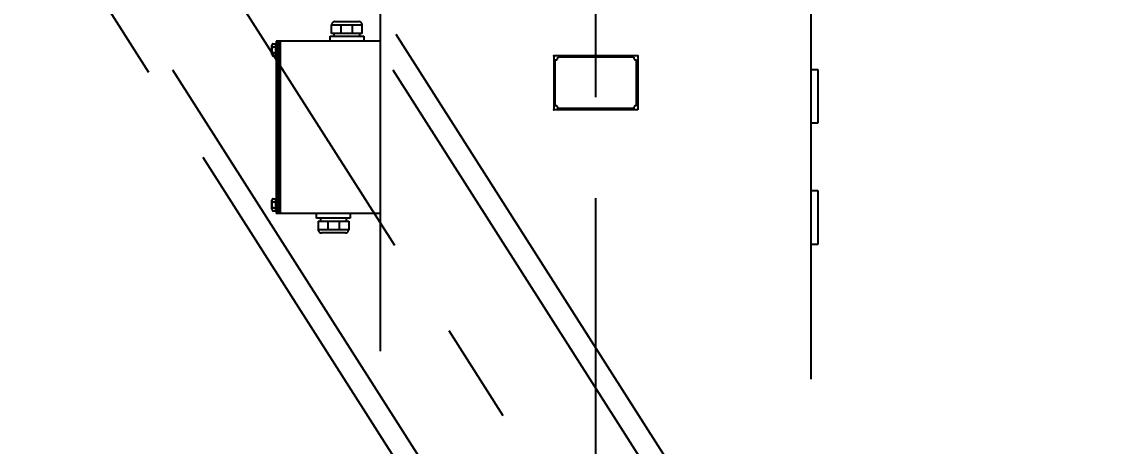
# Model space of a CAD drawing. Header units: millimetres. Extents: x 0 to 16800, y 0 to 11880.
# Drawn here: x 5304 to 6906, y 6880 to 7511 of the extents above; entities that cross this region are included whole.
import ezdxf

# ---------------------------------------------------------------- set-up
doc = ezdxf.new("R2010")
doc.units = ezdxf.units.MM
doc.header["$LTSCALE"] = 400
doc.linetypes.add('K', pattern=[2.5, 1.25, -0.25, 0.25, -0.25, 0.25, -0.25])
for name, color, linetype in [('01', 7, 'Continuous'), ('07', 6, 'K'), ('08', 1, 'Continuous')]:
    doc.layers.add(name, color=color, linetype=linetype)
doc.styles.get("Standard").update_dxf_attribs({"font": 'isocp', "width": 0.707, "bigfont": 'intecad.shx'})
doc.dimstyles.new('INTE', dxfattribs={"dimscale": 40, "dimtxt": 3.5, "dimasz": 3, "dimexe": 3, "dimexo": 0, "dimgap": 1, "dimtad": 1, "dimdec": 0, "dimdsep": 46, "dimtxsty": 'Standard', "dimcen": 0, "dimclrd": 1, "dimclre": 1, "dimclrt": 3, "dimaunit": 1, "dimadec": 0, "dimazin": 0, "dimtfac": 1, "dimtdec": 0, "dimtmove": 0, "dimatfit": 0, "dimfxl": 0, "dimarcsym": 0})

# ---------------------------------------------------------------- blocks, each defined once
blk = doc.blocks.new('*D40')
at = {"layer": '08', "color": 1, "lineweight": -2}
for p, q in [((4874.9, 8840.8), (5914.5, 9482.4)), ((7422.6, 6810.4), (5875.4, 9317.3)), ((6548.1, 6129.7), (7587.8, 6771.3))]:
    blk.add_line(p, q, dxfattribs=at)
at = {"layer": '08', "color": 1}
for points in [[(5892.4, 9327.8), (5858.4, 9306.8), (5812.4, 9419.4)], [(7439.6, 6820.9), (7405.6, 6799.9), (7485.6, 6708.3)]]:
    blk.add_solid(points, dxfattribs=at)
at = {"layer": 'Defpoints', "color": 0}
for p in [(5812.4, 9419.4), (4874.9, 8840.8), (6548.1, 6129.7)]:
    blk.add_point(p, dxfattribs=at)
at = {"layer": '08', "color": 3, "insert": (6742.6, 8121.6), "char_height": 140, "attachment_point": 5, "rotation": 301.682}
blk.add_mtext('3186', dxfattribs=at)
blk = doc.blocks.new('*D44')
at = {"layer": '08', "color": 1, "lineweight": -2}
for p, q in [((5751.1, 9581), (7923.7, 9581)), ((7803.7, 5891), (7803.7, 9461)), ((6797.1, 5771), (7923.7, 5771))]:
    blk.add_line(p, q, dxfattribs=at)
at = {"layer": '08', "color": 1}
for points in [[(7783.7, 9461), (7823.7, 9461), (7803.7, 9581)], [(7783.7, 5891), (7823.7, 5891), (7803.7, 5771)]]:
    blk.add_solid(points, dxfattribs=at)
at = {"layer": 'Defpoints', "color": 0}
for p in [(5751.1, 9581), (7803.7, 9581), (6797.1, 5771)]:
    blk.add_point(p, dxfattribs=at)
at = {"layer": '08', "color": 3, "insert": (7693.7, 7676), "char_height": 140, "attachment_point": 5, "rotation": 90}
blk.add_mtext('3810', dxfattribs=at)
blk = doc.blocks.new('wer')
at = {"layer": '07', "color": 6, "linetype": 'K', "ltscale": 1.5}
for p, q in [((-6291.6, 7894.7), (-3926.7, 4186)), ((-3542, 3839.4), (-6128, 7894.7)), ((-5964.3, 7894.7), (-3694, 4334.4)), ((-5153.6, 6682.8), (-3667, 4351.6)), ((-5440.2, 6500), (-3953.7, 4168.8)), ((-4049.7, 4424.4), (-4049.7, 6314.8)), ((-4369.8, 4947.2), (-4369.8, 5472.6)), ((-3729.7, 4905.7), (-3729.7, 5472.6)), ((-4442.4, 5431.8), (-4397, 5431.8)), ((-4442.4, 5419), (-4442.4, 5431.8)), ((-4437.6, 5436.6), (-4401.7, 5436.6)), ((-4428, 5419), (-4428, 5431.8)), ((-4411.3, 5419), (-4411.3, 5431.8)), ((-4397, 5419), (-4397, 5431.8)), ((-4397, 5419), (-4442.4, 5419)), ((-4438.7, 5414.9), (-4438.7, 5419)), ((-4400.6, 5414.9), (-4400.6, 5419)), ((-4531.1, 5388.1), (-4531.1, 5401.4)), ((-4530.4, 5403.6), (-4525.3, 5403.6)), ((-4530.4, 5399.2), (-4525.3, 5399.2)), ((-4525.3, 5385.8), (-4525.3, 5403.6)), ((-4524.7, 5402), (-4525.3, 5402.6)), ((-4524.7, 5407.7), (-4524.7, 5399.7)), ((-4369.7, 5407.7), (-4524.7, 5407.7)), ((-4524.7, 5402), (-4524.7, 5387.4)), ((-4521.7, 5407.7), (-4521.7, 5151.7)), ((-4518.7, 5407.7), (-4518.7, 5151.7)), ((-4444.6, 5414.9), (-4394.7, 5414.9)), ((-4444.6, 5407.7), (-4444.6, 5414.9)), ((-4394.7, 5414.9), (-4394.7, 5407.7)), ((-4530.4, 5390.3), (-4525.3, 5390.3)), ((-4530.4, 5385.8), (-4525.3, 5385.8)), ((-4524.7, 5387.4), (-4525.3, 5386.8)), ((-4524.7, 5389.7), (-4524.7, 5319.7)), ((-4112.2, 5385.7), (-4112.2, 5305.7)), ((-3987.2, 5385.7), (-4112.2, 5385.7)), ((-3993, 5383.7), (-4106.3, 5383.7)), ((-3987.2, 5385.7), (-3987.2, 5305.7)), ((-4110.2, 5311.6), (-4110.2, 5379.9)), ((-3989.2, 5311.6), (-3989.2, 5379.9)), ((-3729.6, 5365.7), (-3719.6, 5365.7)), ((-3719.6, 5365.7), (-3719.6, 5285.7)), ((-4524.7, 5319.7), (-4524.7, 5151.7)), ((-3987.2, 5305.7), (-4112.2, 5305.7)), ((-3993, 5307.7), (-4106.3, 5307.7)), ((-3719.6, 5285.7), (-3729.6, 5285.7)), ((-3729.6, 5185.7), (-3719.6, 5185.7)), ((-3719.6, 5185.7), (-3719.6, 5105.7)), ((-4531.1, 5158.1), (-4531.1, 5171.4)), ((-4530.4, 5173.6), (-4525.3, 5173.6)), ((-4530.4, 5169.2), (-4525.3, 5169.2)), ((-4530.4, 5160.3), (-4525.3, 5160.3)), ((-4525.3, 5155.8), (-4525.3, 5173.6)), ((-4524.7, 5172), (-4525.3, 5172.6)), ((-4524.7, 5172), (-4524.7, 5157.4)), ((-4530.4, 5155.8), (-4525.3, 5155.8)), ((-4524.7, 5157.4), (-4525.3, 5156.8)), ((-4369.7, 5151.7), (-4524.7, 5151.7)), ((-4464.6, 5144.6), (-4464.6, 5151.7)), ((-4414.7, 5144.6), (-4464.6, 5144.6)), ((-4458.7, 5144.6), (-4458.7, 5140.5)), ((-4420.6, 5144.6), (-4420.6, 5140.5)), ((-4414.7, 5151.7), (-4414.7, 5144.6)), ((-4462.4, 5140.5), (-4462.4, 5127.6)), ((-4462.4, 5140.5), (-4417, 5140.5)), ((-4417, 5127.6), (-4462.4, 5127.6)), ((-4448, 5140.5), (-4448, 5127.6)), ((-4431.3, 5140.5), (-4431.3, 5127.6)), ((-4417, 5140.5), (-4417, 5127.6)), ((-4421.7, 5122.9), (-4457.6, 5122.9)), ((-3719.6, 5105.7), (-3729.6, 5105.7))]:
    blk.add_line(p, q, dxfattribs=at)
for centre, radius, start, end in [((-4437.6, 5431.8), 4.75, 90, 180), ((-4401.7, 5431.8), 4.75, 0, 90), ((-4527.1, 5401.4), 3.93, 145.6158, 214.3842), ((-4516.4, 5394.7), 14.7, 162.412, 197.588), ((-4527.1, 5388.1), 3.93, 145.6158, 214.3842), ((-4109.2, 5382.7), 3, 250.5523, 19.462), ((-3990.2, 5382.7), 3, 160.538, 289.4477), ((-4109.2, 5308.7), 3, 340.538, 109.4477), ((-3990.2, 5308.7), 3, 70.5523, 199.462), ((-4527.1, 5171.4), 3.93, 145.6158, 214.3842), ((-4516.4, 5164.7), 14.7, 162.412, 197.588), ((-4527.1, 5158.1), 3.93, 145.6158, 214.3842), ((-4457.6, 5127.6), 4.75, 180, 270), ((-4421.7, 5127.6), 4.75, 270, 0)]:
    blk.add_arc(centre, radius, start, end, dxfattribs=at)
for p in [(-4112.2, 5385.7), (-4112.2, 5385.7), (-3987.2, 5385.7), (-4112.2, 5305.7)]:
    blk.add_point(p, dxfattribs=at)

msp = doc.modelspace()

# ---------------------------------------------------------------- block references
at = {"layer": '01'}
msp.add_blockref('wer', (10207.3, 2074.3), dxfattribs=at)

# ---------------------------------------------------------------- dimensions: what is measured, and where the dimension line sits
at = {"layer": '08'}
dim = msp.add_linear_dim(base=(7803.7, 9581), p1=(6797.1, 5771), p2=(5751.1, 9581), angle=90, dimstyle='INTE', dxfattribs=at)
dim.commit()
dim.dimension.update_dxf_attribs({"geometry": '*D44', "text_midpoint": (7693.7, 7676)})
dim = msp.add_aligned_dim(p1=(6548.1, 6129.7), p2=(4874.9, 8840.8), distance=-1101.7, dimstyle='INTE', dxfattribs=at)
dim.commit()
dim.dimension.update_dxf_attribs({"geometry": '*D40', "text_midpoint": (6742.6, 8121.6)})

doc.saveas('drawing.dxf')
